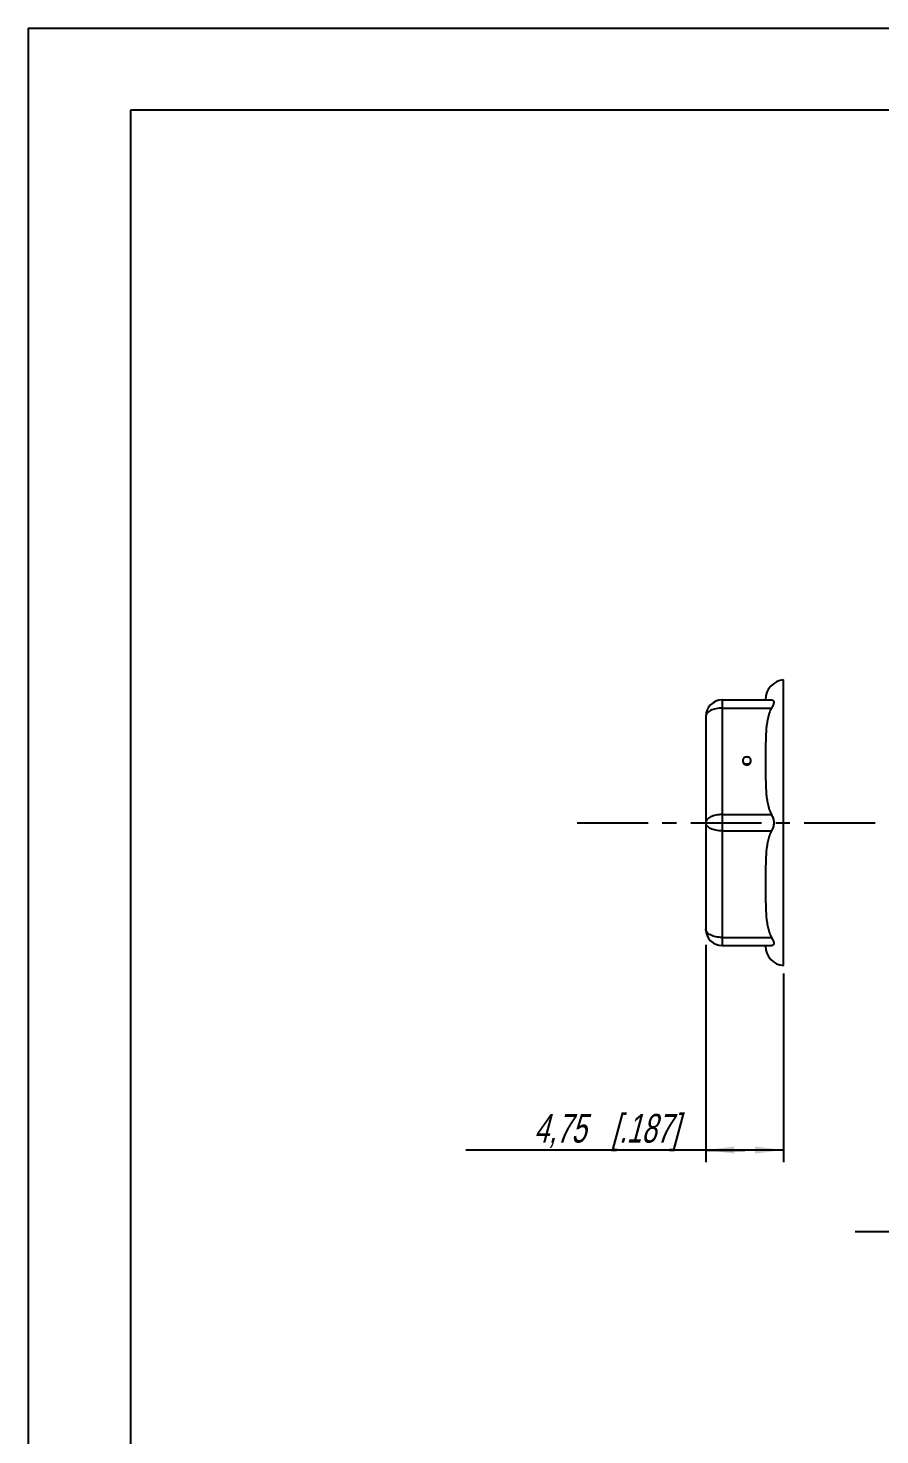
# Model space of a CAD drawing. Header units: millimetres. Extents: x 0 to 420, y 0 to 297.
# Drawn here: x 0 to 104, y 125.2 to 297 of the extents above; entities that cross this region are included whole.
import ezdxf

# ---------------------------------------------------------------- set-up
doc = ezdxf.new("R2010")
doc.units = ezdxf.units.MM
doc.header["$LTSCALE"] = 23.1
doc.linetypes.add('CENTER', pattern=[0.6, 0.375, -0.075, 0.075, -0.075])
doc.layers.get('0').update_dxf_attribs({"linetype": 'CONTINUOUS'})
doc.layers.add('DEFAULT_1', color=7, linetype='CENTER')
doc.layers.add('ZEICHNUNGSBEMAßUNGEN', color=7, linetype='CONTINUOUS')
doc.styles.get("Standard").update_dxf_attribs({"font": 'txt', "width": 0.7})
doc.dimstyles.new('DIMSTYLE_1', dxfattribs={"dimtxt": 3.5, "dimasz": 3.5, "dimexe": 1.5, "dimexo": 0.5, "dimgap": 0.875, "dimtad": 1, "dimlfac": 0.5, "dimdsep": 46, "dimtxsty": 'STANDARD', "dimblk": '_FILLED', "dimblk1": '_FILLED', "dimblk2": '_FILLED', "dimcen": 0.09, "dimclrt": 5, "dimadec": 3, "dimazin": 2, "dimtp": 0.2, "dimtm": 0.2, "dimtfac": 1, "dimtofl": 0, "dimtmove": 0, "dimatfit": 3, "dimldrblk": '_FILLED', "dimfxl": 1, "dimtolj": 1, "dimarcsym": 0})
doc.dimstyles.new('DIMSTYLE_2', dxfattribs={"dimtxt": 3.5, "dimasz": 3.5, "dimexe": 1.5, "dimexo": 0.5, "dimgap": 0.875, "dimtad": 1, "dimlfac": 0.5, "dimdsep": 46, "dimtxsty": 'STANDARD', "dimblk": '_FILLED', "dimblk1": '_FILLED', "dimblk2": '_FILLED', "dimcen": 0.09, "dimclrt": 5, "dimadec": 3, "dimazin": 2, "dimtp": 0.1, "dimtm": 0.1, "dimtfac": 1, "dimtofl": 0, "dimtmove": 0, "dimatfit": 3, "dimldrblk": '_FILLED', "dimfxl": 1, "dimtolj": 1, "dimarcsym": 0})

# ---------------------------------------------------------------- blocks, each defined once
blk = doc.blocks.new('_FILLED')
at = {"color": 0, "linetype": 'BYBLOCK'}
blk.add_solid([(0, 0), (-1, 0.125), (-1, -0.125)], dxfattribs=at)
blk = doc.blocks.new('*D2')
at = {"layer": 'ZEICHNUNGSBEMAßUNGEN', "color": 2, "linetype": 'CONTINUOUS'}
for p, q in [((132.97, 190.25), (132.97, 166.59)), ((150.67, 178.2), (150.67, 148.51)), ((132.97, 158.59), (132.97, 148.51)), ((141.82, 150.01), (101.02, 150.01)), ((132.97, 150.01), (141.82, 150.01)), ((150.67, 150.01), (141.82, 150.01))]:
    blk.add_line(p, q, dxfattribs=at)
at = {"layer": 'ZEICHNUNGSBEMAßUNGEN', "color": 2, "linetype": 'CONTINUOUS', "xscale": 3.5, "yscale": 3.5, "zscale": 3.5, "rotation": 180}
blk.add_blockref('_FILLED', (132.97, 150.01), dxfattribs=at)
at = {"layer": 'ZEICHNUNGSBEMAßUNGEN', "color": 2, "linetype": 'CONTINUOUS', "xscale": 3.5, "yscale": 3.5, "zscale": 3.5}
blk.add_blockref('_FILLED', (150.67, 150.01), dxfattribs=at)
at = {"layer": 'ZEICHNUNGSBEMAßUNGEN', "color": 5, "linetype": 'CONTINUOUS', "insert": (127.52, 154.42), "char_height": 3.5, "width": 39.75, "attachment_point": 3, "line_spacing_factor": 0.9}
blk.add_mtext('\\Q15.0;8,85{\\ftxt.shx;\\W1.000000;\\H3.500000; }[.348]', dxfattribs=at)
blk = doc.blocks.new('*D6')
at = {"layer": 'ZEICHNUNGSBEMAßUNGEN', "color": 2, "linetype": 'CONTINUOUS'}
for p, q in [((82.77, 185.08), (82.77, 158.51)), ((92.27, 181.57), (92.27, 158.51)), ((87.52, 160.01), (53.46, 160.01)), ((82.77, 160.01), (87.52, 160.01)), ((92.27, 160.01), (87.52, 160.01))]:
    blk.add_line(p, q, dxfattribs=at)
at = {"layer": 'ZEICHNUNGSBEMAßUNGEN', "color": 2, "linetype": 'CONTINUOUS', "xscale": 3.5, "yscale": 3.5, "zscale": 3.5, "rotation": 180}
blk.add_blockref('_FILLED', (82.77, 160.01), dxfattribs=at)
at = {"layer": 'ZEICHNUNGSBEMAßUNGEN', "color": 2, "linetype": 'CONTINUOUS', "xscale": 3.5, "yscale": 3.5, "zscale": 3.5}
blk.add_blockref('_FILLED', (92.27, 160.01), dxfattribs=at)
at = {"layer": 'ZEICHNUNGSBEMAßUNGEN', "color": 5, "linetype": 'CONTINUOUS', "insert": (79.46, 164.42), "char_height": 3.5, "width": 39, "attachment_point": 3, "line_spacing_factor": 0.9}
blk.add_mtext('\\Q15.0;4,75{\\ftxt.shx;\\W1.000000;\\H3.500000; }[.187]', dxfattribs=at)

msp = doc.modelspace()

# ---------------------------------------------------------------- linework, layer by layer
at = {"color": 7, "linetype": 'CONTINUOUS'}
for p, q in [((0, 297), (0, 0)), ((0, 297), (420, 297)), ((12.5, 287), (12.5, 10)), ((410, 287), (12.5, 287)), ((92.272, 182.525), (92.272, 217.425)), ((84.772, 214.975), (90.793, 214.975)), ((90.072, 214.975), (90.072, 215.033)), ((82.772, 212.975), (82.772, 186.975)), ((90.072, 208.622), (90.072, 206.328)), ((90.072, 193.622), (90.072, 191.328)), ((84.772, 184.975), (90.793, 184.975)), ((90.072, 184.975), (90.072, 184.916))]:
    msp.add_line(p, q, dxfattribs=at)
at = {"color": 9, "linetype": 'CONTINUOUS'}
for p, q in [((84.772, 214.975), (84.772, 184.975)), ((84.772, 213.975), (90.793, 213.975)), ((84.772, 200.975), (90.793, 200.975)), ((84.772, 198.975), (90.793, 198.975)), ((84.772, 185.975), (90.793, 185.975))]:
    msp.add_line(p, q, dxfattribs=at)
at = {"color": 7, "linetype": 'CONTINUOUS'}
for centre, radius, start, end in [((92.472, 215.033), 2.4, 94.78019, 180), ((84.772, 212.975), 2, 90, 180), ((84.772, 186.975), 2, 180, 270), ((92.472, 184.916), 2.4, 180, 265.21981)]:
    msp.add_arc(centre, radius, start, end, dxfattribs=at)
for points, knots in [([(90.793, 214.975), (90.829, 214.975), (90.901, 214.966), (90.981, 214.924), (91.03, 214.874), (91.068, 214.807), (91.081, 214.723), (91.072, 214.631), (91.048, 214.52), (90.991, 214.369), (90.899, 214.177), (90.83, 214.044), (90.793, 213.975)], [0, 0, 0, 0, 0.0887516, 0.1725253, 0.2144651, 0.2580742, 0.3570616, 0.4160085, 0.4820197, 0.6341549, 0.8088586, 1, 1, 1, 1]), ([(90.793, 213.975), (90.685, 213.771), (90.509, 213.345), (90.329, 212.682), (90.213, 212.01), (90.14, 211.334), (90.1, 210.656), (90.073, 209.752), (90.072, 209.074), (90.072, 208.622)], [0, 0, 0, 0, 0.1269125, 0.2525014, 0.377444, 0.502096, 0.626618, 0.7510902, 1, 1, 1, 1]), ([(87.776, 208.008), (87.712, 208.008), (87.583, 207.986), (87.443, 207.907), (87.359, 207.818), (87.312, 207.742), (87.283, 207.66), (87.276, 207.603), (87.276, 207.575)], [0, 0, 0, 0, 0.2656276, 0.5219524, 0.6456233, 0.7659614, 0.8837004, 1, 1, 1, 1]), ([(88.276, 207.575), (88.276, 207.603), (88.27, 207.66), (88.241, 207.742), (88.194, 207.818), (88.109, 207.907), (87.969, 207.986), (87.841, 208.008), (87.776, 208.008)], [0, 0, 0, 0, 0.1162996, 0.2340386, 0.3543767, 0.4780476, 0.7343724, 1, 1, 1, 1]), ([(87.276, 207.575), (87.276, 207.546), (87.283, 207.489), (87.312, 207.407), (87.359, 207.332), (87.443, 207.243), (87.583, 207.163), (87.712, 207.142), (87.776, 207.142)], [0, 0, 0, 0, 0.1162996, 0.2340386, 0.3543767, 0.4780476, 0.7343724, 1, 1, 1, 1]), ([(87.276, 207.475), (87.276, 207.446), (87.283, 207.389), (87.312, 207.307), (87.359, 207.232), (87.443, 207.143), (87.583, 207.063), (87.712, 207.042), (87.776, 207.042)], [0, 0, 0, 0, 0.1163038, 0.2340354, 0.3543775, 0.4780458, 0.7343701, 1, 1, 1, 1]), ([(87.776, 207.142), (87.841, 207.142), (87.969, 207.163), (88.109, 207.243), (88.194, 207.332), (88.241, 207.407), (88.27, 207.489), (88.276, 207.546), (88.276, 207.575)], [0, 0, 0, 0, 0.2656276, 0.5219524, 0.6456233, 0.7659614, 0.8837004, 1, 1, 1, 1]), ([(87.776, 207.042), (87.841, 207.042), (87.969, 207.063), (88.109, 207.143), (88.194, 207.232), (88.241, 207.307), (88.27, 207.389), (88.276, 207.446), (88.276, 207.475)], [0, 0, 0, 0, 0.2656299, 0.5219542, 0.6456225, 0.7659646, 0.8836962, 1, 1, 1, 1]), ([(90.072, 206.328), (90.072, 205.876), (90.073, 205.197), (90.1, 204.293), (90.14, 203.615), (90.213, 202.939), (90.329, 202.267), (90.509, 201.604), (90.685, 201.179), (90.793, 200.975)], [0, 0, 0, 0, 0.2489099, 0.3733821, 0.4979042, 0.6225562, 0.7474988, 0.8730876, 1, 1, 1, 1]), ([(90.793, 200.975), (90.832, 200.901), (90.906, 200.748), (90.998, 200.506), (91.061, 200.246), (91.085, 199.975), (91.061, 199.703), (90.998, 199.444), (90.906, 199.201), (90.832, 199.048), (90.793, 198.975)], [0, 0, 0, 0, 0.1188045, 0.2426311, 0.370227, 0.5000084, 0.6297881, 0.7573802, 0.8811985, 1, 1, 1, 1]), ([(90.793, 198.975), (90.685, 198.771), (90.509, 198.345), (90.329, 197.682), (90.213, 197.01), (90.14, 196.334), (90.1, 195.656), (90.073, 194.752), (90.072, 194.074), (90.072, 193.622)], [0, 0, 0, 0, 0.1269125, 0.2525014, 0.3774439, 0.5020959, 0.6266179, 0.7510901, 1, 1, 1, 1]), ([(90.072, 191.328), (90.072, 190.876), (90.073, 190.197), (90.1, 189.293), (90.14, 188.615), (90.213, 187.939), (90.329, 187.267), (90.509, 186.604), (90.685, 186.179), (90.793, 185.975)], [0, 0, 0, 0, 0.24891, 0.3733823, 0.4979044, 0.6225564, 0.7474991, 0.8730877, 1, 1, 1, 1]), ([(90.793, 185.975), (90.83, 185.905), (90.899, 185.772), (90.991, 185.581), (91.056, 185.407), (91.077, 185.294), (91.077, 185.243)], [0, 0, 0, 0, 0.2974566, 0.5692028, 0.8059995, 1, 1, 1, 1]), ([(91.077, 185.243), (91.077, 185.202), (91.068, 185.142), (91.03, 185.076), (90.981, 185.025), (90.901, 184.984), (90.829, 184.975), (90.793, 184.975)], [0, 0, 0, 0, 0.2772251, 0.3994064, 0.5168628, 0.7514569, 1, 1, 1, 1])]:
    msp.add_open_spline(points, degree=3, knots=knots, dxfattribs=at)
at = {"color": 9, "linetype": 'CONTINUOUS'}
for points, knots in [([(84.772, 213.975), (84.642, 213.975), (84.385, 213.962), (84.013, 213.907), (83.668, 213.816), (83.365, 213.694), (83.114, 213.545), (82.924, 213.373), (82.819, 213.209), (82.779, 213.074), (82.772, 213.007), (82.772, 212.975)], [0, 0, 0, 0, 0.1614712, 0.3183605, 0.4662978, 0.6017206, 0.7221161, 0.8267282, 0.9174404, 0.9593192, 1, 1, 1, 1]), ([(84.772, 200.975), (84.642, 200.975), (84.385, 200.962), (84.013, 200.907), (83.668, 200.816), (83.365, 200.694), (83.114, 200.545), (82.924, 200.373), (82.819, 200.209), (82.779, 200.074), (82.772, 200.007), (82.772, 199.975)], [0, 0, 0, 0, 0.1614712, 0.3183605, 0.4662978, 0.6017206, 0.7221161, 0.8267283, 0.9174406, 0.9593193, 1, 1, 1, 1]), ([(84.772, 198.975), (84.642, 198.975), (84.385, 198.987), (84.013, 199.043), (83.668, 199.133), (83.365, 199.255), (83.114, 199.404), (82.924, 199.576), (82.819, 199.741), (82.779, 199.875), (82.772, 199.942), (82.772, 199.975)], [0, 0, 0, 0, 0.161471, 0.3183601, 0.4662973, 0.6017199, 0.7221154, 0.8267275, 0.91744, 0.9593191, 1, 1, 1, 1]), ([(84.772, 185.975), (84.642, 185.975), (84.385, 185.987), (84.013, 186.043), (83.668, 186.133), (83.365, 186.255), (83.114, 186.404), (82.924, 186.576), (82.819, 186.741), (82.779, 186.875), (82.772, 186.942), (82.772, 186.975)], [0, 0, 0, 0, 0.1614712, 0.3183605, 0.4662978, 0.6017206, 0.7221161, 0.8267282, 0.9174404, 0.9593192, 1, 1, 1, 1])]:
    msp.add_open_spline(points, degree=3, knots=knots, dxfattribs=at)
at = {"layer": 'DEFAULT_1', "color": 7, "linetype": 'CENTER'}
msp.add_line((67.064, 199.975), (150.672, 199.975), dxfattribs=at)

# ---------------------------------------------------------------- dimensions: what is measured, and where the dimension line sits
at = {"layer": 'ZEICHNUNGSBEMAßUNGEN', "color": 2, "linetype": 'CONTINUOUS'}
dim = msp.add_linear_dim(base=(150.672, 150.015), p1=(132.972, 190.755), p2=(150.672, 178.698), dimstyle='DIMSTYLE_1', dxfattribs=at)
dim.commit()
dim.dimension.update_dxf_attribs({"geometry": '*D2', "text_midpoint": (114.269, 150.015), "dimtype": 160})
dim = msp.add_linear_dim(base=(82.772, 160.015), p1=(92.272, 182.074), p2=(82.772, 185.578), angle=180, dimstyle='DIMSTYLE_2', dxfattribs=at)
dim.commit()
dim.dimension.update_dxf_attribs({"geometry": '*D6', "text_midpoint": (66.464, 160.015), "dimtype": 160})

doc.saveas('drawing.dxf')
